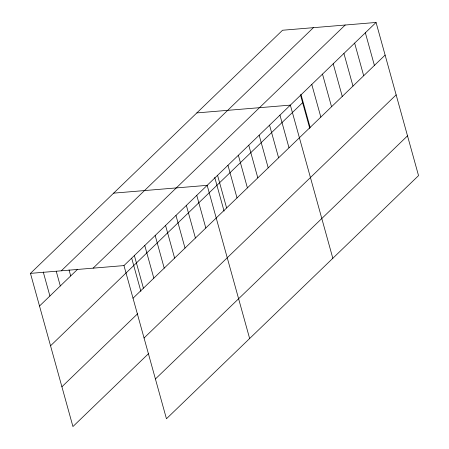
<?xml version="1.0" encoding="UTF-8"?>
<svg xmlns="http://www.w3.org/2000/svg" width="449" height="449" viewBox="0 0 449 449"><rect width="100%" height="100%" fill="white"/><g stroke="black" fill="none" stroke-linecap="round" stroke-linejoin="round"><path stroke-width="0.67" d="M148.698 353.481L72.934 426.55L30.459 273.374L282.55 30.24L376.066 22.45L418.541 175.626L166.45 418.76L123.969 265.584L376.066 22.45M61.317 270.803L313.408 27.67M39.512 306.016L77.638 269.243M93.111 268.154L345.202 25.021M50.541 345.792L302.632 102.658M133.022 298.226L385.113 55.092M61.906 386.774L137.669 313.705M144.056 338.002L396.147 94.868M155.421 378.978L407.512 135.851M196.842 112.907L290.351 105.117L332.832 258.293M113.648 193.143L207.163 185.347L249.638 338.524M30.459 273.374L123.969 265.584M365.351 32.783L374.404 65.425M354.637 43.115L363.69 75.758M343.923 53.448L352.976 86.09M333.209 63.78L342.261 96.423M322.494 74.113L331.547 106.755M311.78 84.451L320.833 117.088M301.066 94.784L310.119 127.426M300.426 94.705L309.782 128.442M279.952 115.146L289.004 147.788M269.552 125.176L278.604 157.812M259.157 135.2L268.205 167.842M248.757 145.229L257.81 177.871M238.357 155.259L247.41 187.901M227.957 165.288L237.01 197.93M217.557 175.318L226.61 207.96M214.717 177.372L224.073 211.103M196.763 195.377L205.816 228.019M186.363 205.406L195.416 238.049M175.963 215.436L185.016 248.078M165.563 225.465L174.616 258.108M155.169 235.495L164.222 268.137M144.769 245.524L153.822 278.167M134.369 255.554L143.422 288.196M131.709 258.265L140.879 291.339M69.045 269.933L70.706 275.927M56.243 271.303L60.306 285.957M43.256 272.004L49.906 295.986"/></g></svg>
